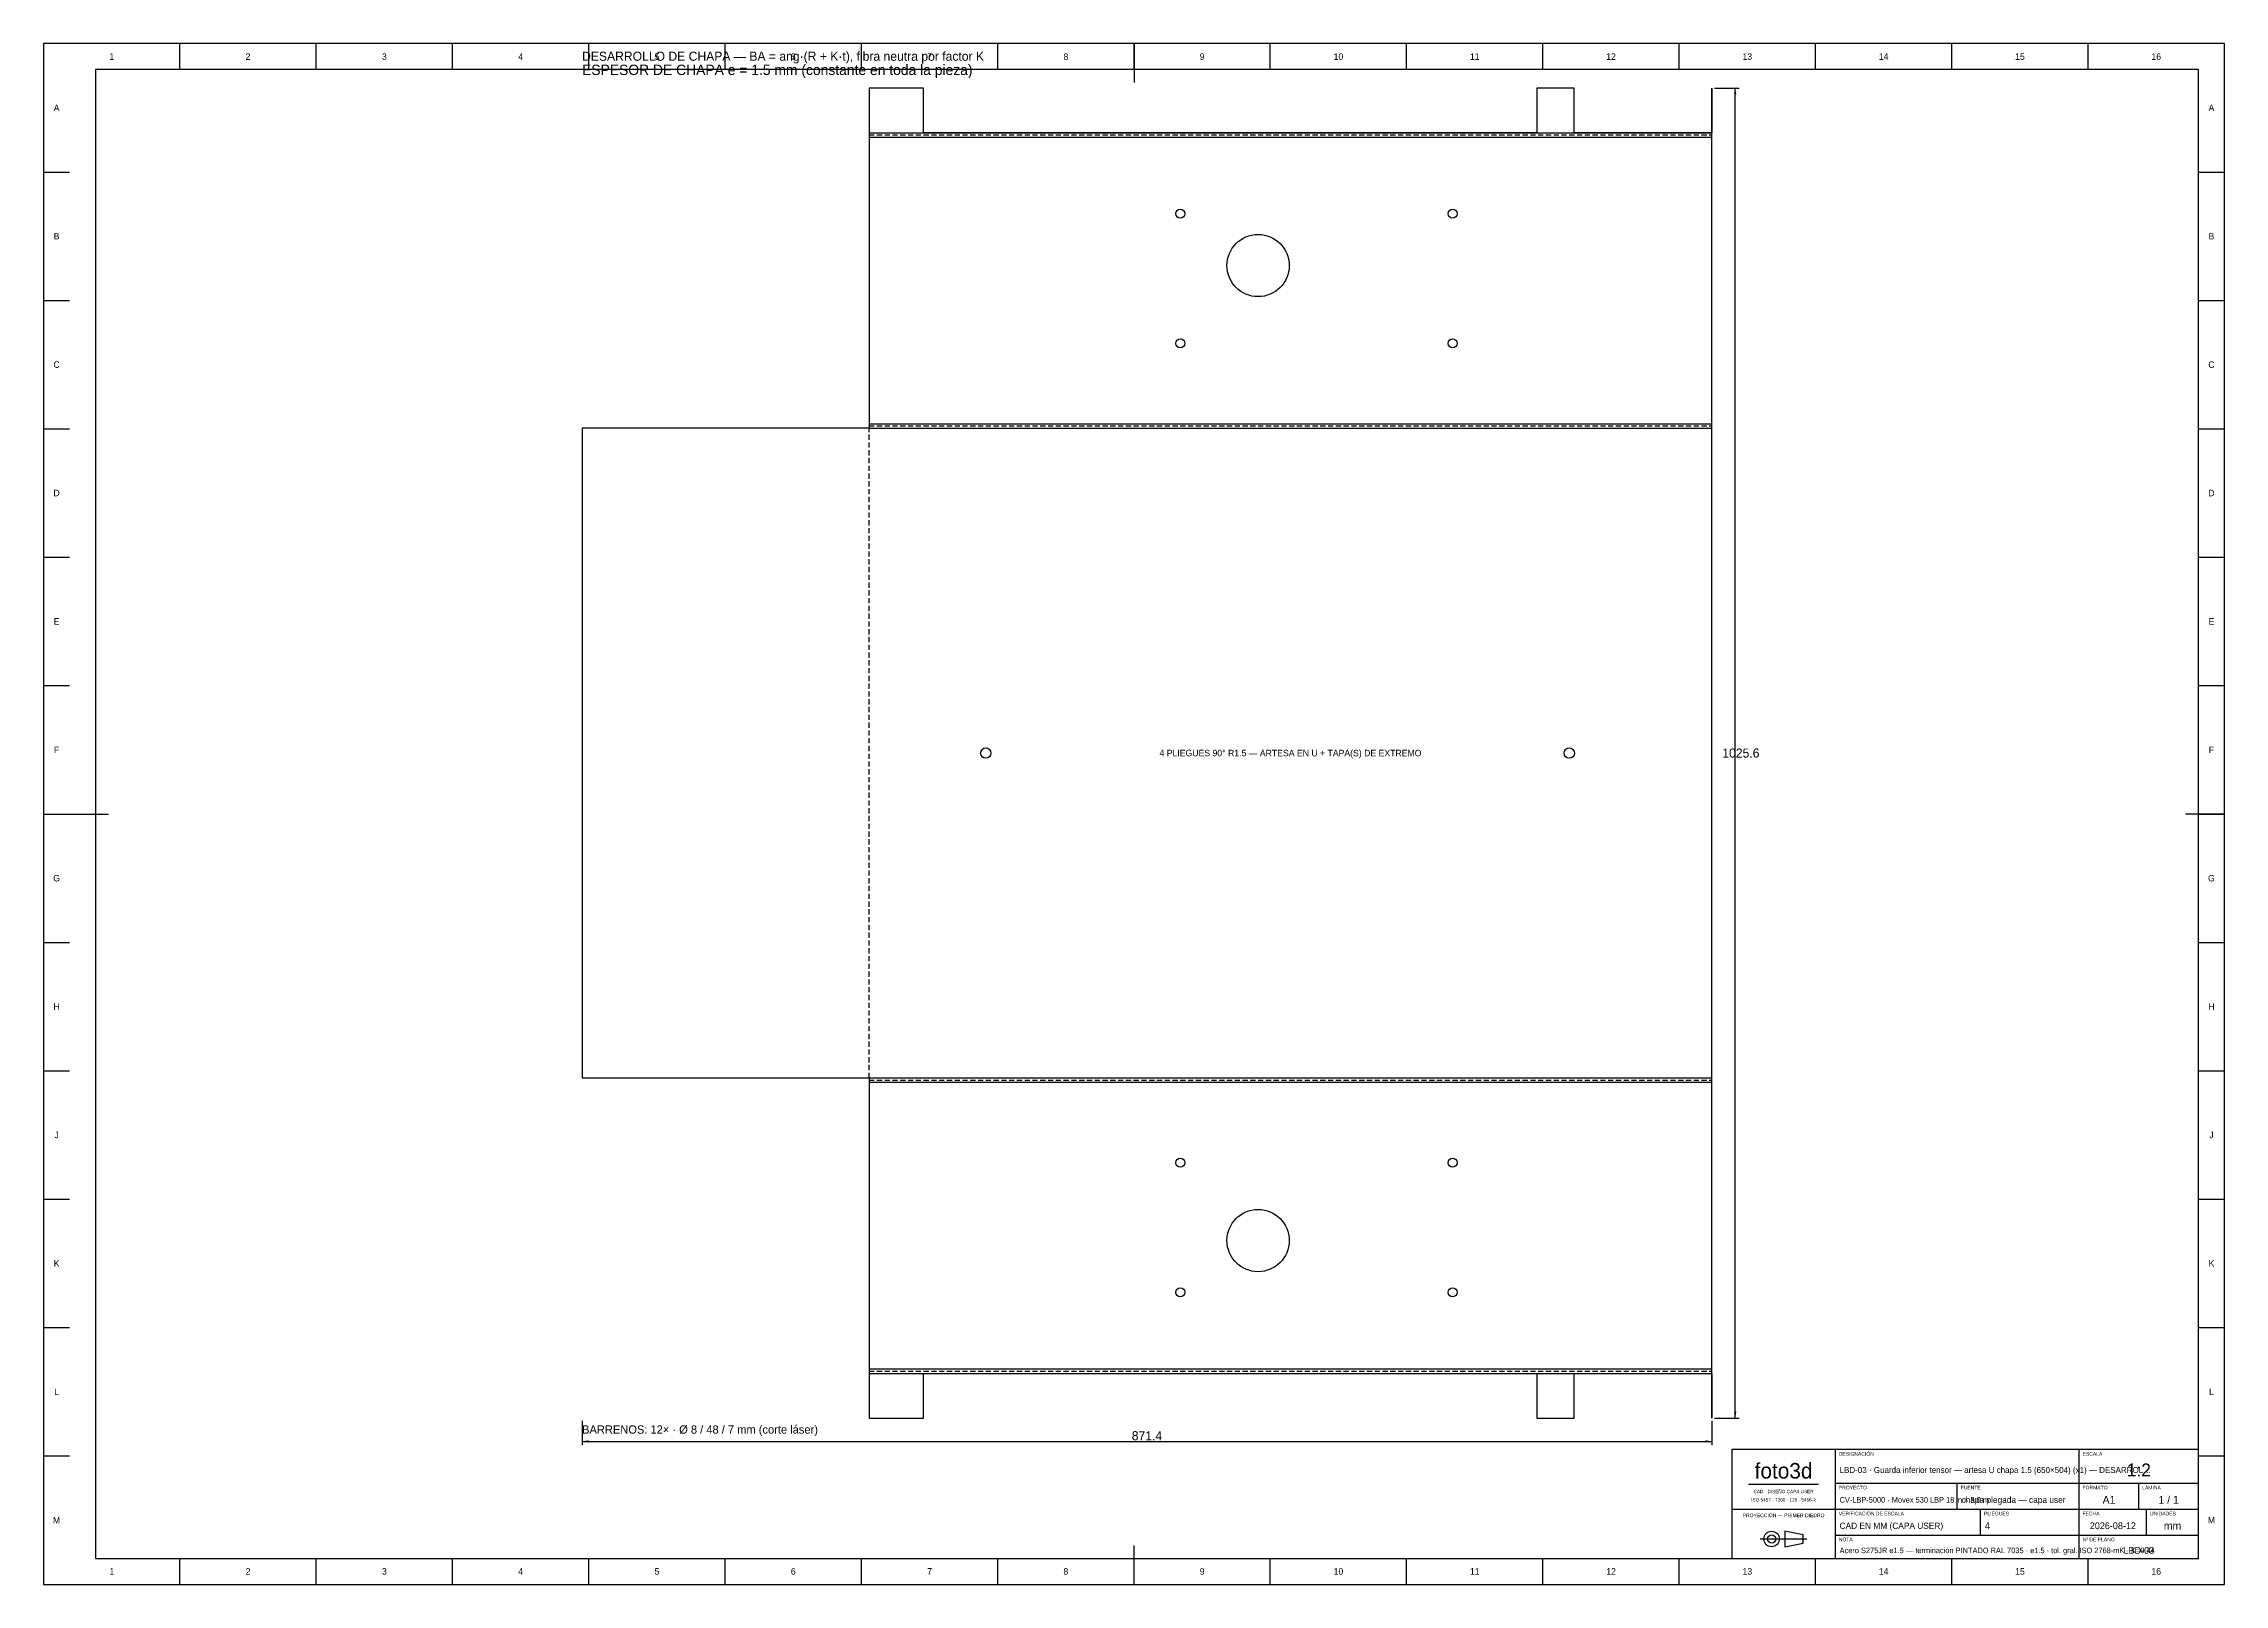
# Model space of a CAD drawing. Extents: x 0 to 1682, y 0 to 1188.
import ezdxf
from ezdxf.enums import TextEntityAlignment as Align

# ---------------------------------------------------------------- set-up
doc = ezdxf.new("R2010")
doc.units = 0
doc.linetypes.add('DASHED', pattern=[6, 4, -2])
for name, color, linetype in [('COTAS', 7, 'CONTINUOUS'), ('FINA', 7, 'CONTINUOUS'), ('NORMA', 7, 'CONTINUOUS'), ('PLIEGUE', 1, 'DASHED'), ('TEXTO', 7, 'CONTINUOUS'), ('VISIBLE', 7, 'CONTINUOUS')]:
    doc.layers.add(name, color=color, linetype=linetype)

msp = doc.modelspace()

# ---------------------------------------------------------------- linework, layer by layer
at = {"layer": 'COTAS'}
for p, q in [((1288.695, 1153.785), (1307.695, 1153.785)), ((1304.695, 128.215), (1304.695, 1153.785)), ((415.305, 126.215), (415.305, 107.215)), ((1286.695, 126.215), (1286.695, 107.215)), ((1288.695, 128.215), (1307.695, 128.215)), ((415.305, 110.215), (1286.695, 110.215))]:
    msp.add_line(p, q, dxfattribs=at)
for points in [[(1304.695, 1153.785), (1305.595, 1148.785), (1303.795, 1148.785)], [(1304.695, 128.215), (1305.595, 133.215), (1303.795, 133.215)], [(415.305, 110.215), (420.305, 111.115), (420.305, 109.315)], [(1286.695, 110.215), (1281.695, 111.115), (1281.695, 109.315)]]:
    msp.add_solid(points, dxfattribs=at)
at = {"layer": 'FINA'}
for p, q in [((1682, 1188), (0, 1188)), ((0, 1188), (0, 0)), ((105.125, 1168), (105.125, 1188)), ((210.25, 1168), (210.25, 1188)), ((315.375, 1168), (315.375, 1188)), ((420.5, 1168), (420.5, 1188)), ((525.625, 1168), (525.625, 1188)), ((630.75, 1168), (630.75, 1188)), ((735.875, 1168), (735.875, 1188)), ((841, 1168), (841, 1188)), ((946.125, 1168), (946.125, 1188)), ((1051.25, 1168), (1051.25, 1188)), ((1156.375, 1168), (1156.375, 1188)), ((1261.5, 1168), (1261.5, 1188)), ((1366.625, 1168), (1366.625, 1188)), ((1471.75, 1168), (1471.75, 1188)), ((1576.875, 1168), (1576.875, 1188)), ((1682, 0), (1682, 1188)), ((636.695, 1119.285), (1286.695, 1119.285)), ((636.695, 1115.895), (1286.695, 1115.895)), ((0, 1089), (20, 1089)), ((1662, 1089), (1682, 1089)), ((0, 990), (20, 990)), ((1662, 990), (1682, 990)), ((636.695, 894.895), (1286.695, 894.895)), ((636.695, 891.505), (1286.695, 891.505)), ((0, 891), (20, 891)), ((1662, 891), (1682, 891)), ((0, 792), (20, 792)), ((1662, 792), (1682, 792)), ((0, 693), (20, 693)), ((1662, 693), (1682, 693)), ((0, 594), (20, 594)), ((1662, 594), (1682, 594)), ((0, 495), (20, 495)), ((1662, 495), (1682, 495)), ((0, 396), (20, 396)), ((636.695, 390.505), (1286.695, 390.505)), ((636.695, 387.105), (1286.695, 387.105)), ((1662, 396), (1682, 396)), ((0, 297), (20, 297)), ((1662, 297), (1682, 297)), ((0, 198), (20, 198)), ((1662, 198), (1682, 198)), ((636.695, 166.105), (1286.695, 166.105)), ((636.695, 162.715), (1286.695, 162.715)), ((0, 99), (20, 99)), ((1662, 99), (1682, 99)), ((1315, 77.2), (1369, 77.2)), ((1382, 78), (1570, 78)), ((1476, 58), (1476, 78)), ((1570, 78), (1662, 78)), ((1616, 58), (1616, 78)), ((1302, 58), (1382, 58)), ((1382, 58), (1570, 58)), ((1494, 38), (1494, 58)), ((1570, 58), (1662, 58)), ((1622, 38), (1622, 58)), ((1324.06, 35), (1359.94, 35)), ((1382, 38), (1570, 38)), ((1570, 38), (1662, 38)), ((105.125, 0), (105.125, 20)), ((210.25, 0), (210.25, 20)), ((315.375, 0), (315.375, 20)), ((420.5, 0), (420.5, 20)), ((525.625, 0), (525.625, 20)), ((630.75, 0), (630.75, 20)), ((735.875, 0), (735.875, 20)), ((841, 0), (841, 20)), ((946.125, 0), (946.125, 20)), ((1051.25, 0), (1051.25, 20)), ((1156.375, 0), (1156.375, 20)), ((1261.5, 0), (1261.5, 20)), ((1366.625, 0), (1366.625, 20)), ((1471.75, 0), (1471.75, 20)), ((1576.875, 0), (1576.875, 20)), ((0, 0), (1682, 0))]:
    msp.add_line(p, q, dxfattribs=at)
at = {"layer": 'NORMA'}
for p, q in [((841, 1188), (841, 1158)), ((1662, 1168), (40, 1168)), ((40, 1168), (40, 20)), ((1662, 20), (1662, 1168)), ((0, 594), (50, 594)), ((1682, 594), (1652, 594)), ((1662, 104), (1302, 104)), ((1302, 104), (1302, 20)), ((1382, 20), (1382, 104)), ((1570, 20), (1570, 104)), ((1662, 20), (1662, 104)), ((40, 20), (1662, 20)), ((841, 0), (841, 30)), ((1302, 20), (1662, 20))]:
    msp.add_line(p, q, dxfattribs=at)
at = {"layer": 'PLIEGUE'}
for p, q in [((636.695, 1117.595), (1286.695, 1117.595)), ((636.695, 893.195), (1286.695, 893.195)), ((636.695, 390.505), (636.695, 891.505)), ((636.695, 388.805), (1286.695, 388.805)), ((636.695, 164.415), (1286.695, 164.415))]:
    msp.add_line(p, q, dxfattribs=at)
at = {"layer": 'TEXTO'}
for p, q in [((1357.18, 38.22), (1342.92, 40.98)), ((1342.92, 40.98), (1342.92, 29.02)), ((1357.18, 31.78), (1357.18, 38.22)), ((1342.92, 29.02), (1357.18, 31.78))]:
    msp.add_line(p, q, dxfattribs=at)
for radius in [5.98, 3.22]:
    msp.add_circle((1332.8, 35), radius, dxfattribs=at)
at = {"layer": 'VISIBLE'}
for p, q in [((678.545, 1153.785), (636.695, 1153.785)), ((636.695, 1153.785), (636.695, 891.505)), ((678.545, 1119.285), (678.545, 1153.785)), ((1180.595, 1153.785), (1151.695, 1153.785)), ((1151.695, 1153.785), (1151.695, 1119.285)), ((1180.595, 1119.285), (1180.595, 1153.785)), ((1286.695, 891.505), (1286.695, 1153.785)), ((1286.695, 1153.785), (1286.695, 1119.285)), ((1151.695, 1119.285), (678.545, 1119.285)), ((1286.695, 1119.285), (1180.595, 1119.285)), ((636.695, 891.505), (415.305, 891.505)), ((415.305, 891.505), (415.305, 390.505)), ((1286.695, 390.505), (1286.695, 891.505)), ((415.305, 390.505), (636.695, 390.505)), ((636.695, 390.505), (636.695, 128.215)), ((1286.695, 128.215), (1286.695, 390.505)), ((678.545, 128.215), (678.545, 162.715)), ((678.545, 162.715), (1151.695, 162.715)), ((1151.695, 162.715), (1151.695, 128.215)), ((1180.595, 128.215), (1180.595, 162.715)), ((1180.595, 162.715), (1286.695, 162.715)), ((1286.695, 162.715), (1286.695, 128.215)), ((636.695, 128.215), (678.545, 128.215)), ((1151.695, 128.215), (1180.595, 128.215))]:
    msp.add_line(p, q, dxfattribs=at)
for centre, radius in [((876.695, 1056.895), 3.5), ((1086.695, 1056.895), 3.5), ((936.695, 1016.895), 24), ((876.695, 956.895), 3.5), ((1086.695, 956.895), 3.5), ((726.695, 641.005), 4), ((1176.695, 641.005), 4), ((876.695, 325.105), 3.5), ((1086.695, 325.105), 3.5), ((936.695, 265.105), 24), ((876.695, 225.105), 3.5), ((1086.695, 225.105), 3.5)]:
    msp.add_circle(centre, radius, dxfattribs=at)

# ---------------------------------------------------------------- texts
at = {"layer": 'COTAS'}
for s, p in [('1025.6', (1309.095, 641)), ('871.4', (851, 114.615))]:
    msp.add_text(s, height=7, dxfattribs=at).set_placement(p, align=Align.MIDDLE_CENTER)
at = {"layer": 'TEXTO'}
for s, height, p in [('1', 5, (52.5625, 1178)), ('2', 5, (157.6875, 1178)), ('3', 5, (262.8125, 1178)), ('4', 5, (367.9375, 1178)), ('5', 5, (473.0625, 1178)), ('6', 5, (578.1875, 1178)), ('7', 5, (683.3125, 1178)), ('8', 5, (788.4375, 1178)), ('9', 5, (893.5625, 1178)), ('10', 5, (998.6875, 1178)), ('11', 5, (1103.8125, 1178)), ('12', 5, (1208.9375, 1178)), ('13', 5, (1314.0625, 1178)), ('14', 5, (1419.1875, 1178)), ('15', 5, (1524.3125, 1178)), ('16', 5, (1629.4375, 1178)), ('A', 5, (10, 1138.5)), ('A', 5, (1672, 1138.5)), ('B', 5, (10, 1039.5)), ('B', 5, (1672, 1039.5)), ('C', 5, (10, 940.5)), ('C', 5, (1672, 940.5)), ('D', 5, (10, 841.5)), ('D', 5, (1672, 841.5)), ('E', 5, (10, 742.5)), ('E', 5, (1672, 742.5)), ('F', 5, (10, 643.5)), ('4 PLIEGUES 90° R1.5 — ARTESA EN U + TAPA(S) DE EXTREMO', 5, (961.695, 641.005)), ('F', 5, (1672, 643.5)), ('G', 5, (10, 544.5)), ('G', 5, (1672, 544.5)), ('H', 5, (10, 445.5)), ('H', 5, (1672, 445.5)), ('J', 5, (10, 346.5)), ('J', 5, (1672, 346.5)), ('K', 5, (10, 247.5)), ('K', 5, (1672, 247.5)), ('L', 5, (10, 148.5)), ('L', 5, (1672, 148.5)), ('foto3d', 12, (1342, 87.6)), ('1:2', 10, (1616, 88.2)), ('CAD · DISEÑO CAPA USER', 2.6, (1342, 71.6)), ('A1', 6, (1593, 65.2)), ('1 / 1', 6, (1639, 65.2)), ('M', 5, (10, 49.5)), ('PROYECCIÓN — PRIMER DIEDRO', 2.8, (1342, 53.2)), ('ISO 5457 · 7200 · 129 · 5456-2', 2.6, (1342, 65.2)), ('M', 5, (1672, 49.5)), ('2026-08-12', 5.2, (1596, 45.2)), ('mm', 6, (1642, 45.2)), ('LBD-03', 5.2, (1616, 26.2)), ('1', 5, (52.5625, 10)), ('2', 5, (157.6875, 10)), ('3', 5, (262.8125, 10)), ('4', 5, (367.9375, 10)), ('5', 5, (473.0625, 10)), ('6', 5, (578.1875, 10)), ('7', 5, (683.3125, 10)), ('8', 5, (788.4375, 10)), ('9', 5, (893.5625, 10)), ('10', 5, (998.6875, 10)), ('11', 5, (1103.8125, 10)), ('12', 5, (1208.9375, 10)), ('13', 5, (1314.0625, 10)), ('14', 5, (1419.1875, 10)), ('15', 5, (1524.3125, 10)), ('16', 5, (1629.4375, 10))]:
    msp.add_text(s, height=height, dxfattribs=at).set_placement(p, align=Align.MIDDLE_CENTER)
for s, height, p in [('DESARROLLO DE CHAPA — BA = ang·(R + K·t), fibra neutra por factor K', 7, (415.305, 1174.785)), ('ESPESOR DE CHAPA e = 1.5 mm (constante en toda la pieza)', 8, (415.305, 1163.785)), ('BARRENOS: 12× · Ø 8 / 48 / 7 mm (corte láser)', 6.4, (415.305, 116.215)), ('DESIGNACIÓN', 2.8, (1384.6, 99.2)), ('ESCALA', 2.8, (1572.6, 99.2)), ('PROYECTO', 2.8, (1384.6, 73.2)), ('FUENTE', 2.8, (1478.6, 73.2)), ('FORMATO', 2.8, (1572.6, 73.2)), ('LÁMINA', 2.8, (1618.6, 73.2)), ('VERIFICACIÓN DE ESCALA', 2.8, (1384.6, 53.2)), ('PLIEGUES', 2.8, (1496.6, 53.2)), ('FECHA', 2.8, (1572.6, 53.2)), ('UNIDADES', 2.8, (1624.6, 53.2)), ('NOTA', 2.8, (1384.6, 33.2)), ('Nº DE PLANO', 2.8, (1572.6, 33.2))]:
    msp.add_text(s, height=height, dxfattribs=at).set_placement(p)
for s, height, p in [('LBD-03 · Guarda inferior tensor — artesa U chapa 1.5 (650×504) (x1) — DESARROL…', 4.6166, (1385.2, 88.2)), ('CV-LBP-5000 · Movex 530 LBP 18 in × 5.0 m', 4.2659, (1385.2, 65.2)), ('chapa plegada — capa user', 4.8, (1479.2, 65.2)), ('CAD EN MM (CAPA USER)', 4.8, (1385.2, 45.2)), ('4', 5.2, (1497.2, 45.2)), ('Acero S275JR e1.5 — terminación PINTADO RAL 7035 · e1.5 · tol. gral. ISO 2768-mK · K=0.44', 4.2714, (1385.2, 26.2))]:
    msp.add_text(s, height=height, dxfattribs=at).set_placement(p, align=Align.MIDDLE_LEFT)

doc.saveas('drawing.dxf')
